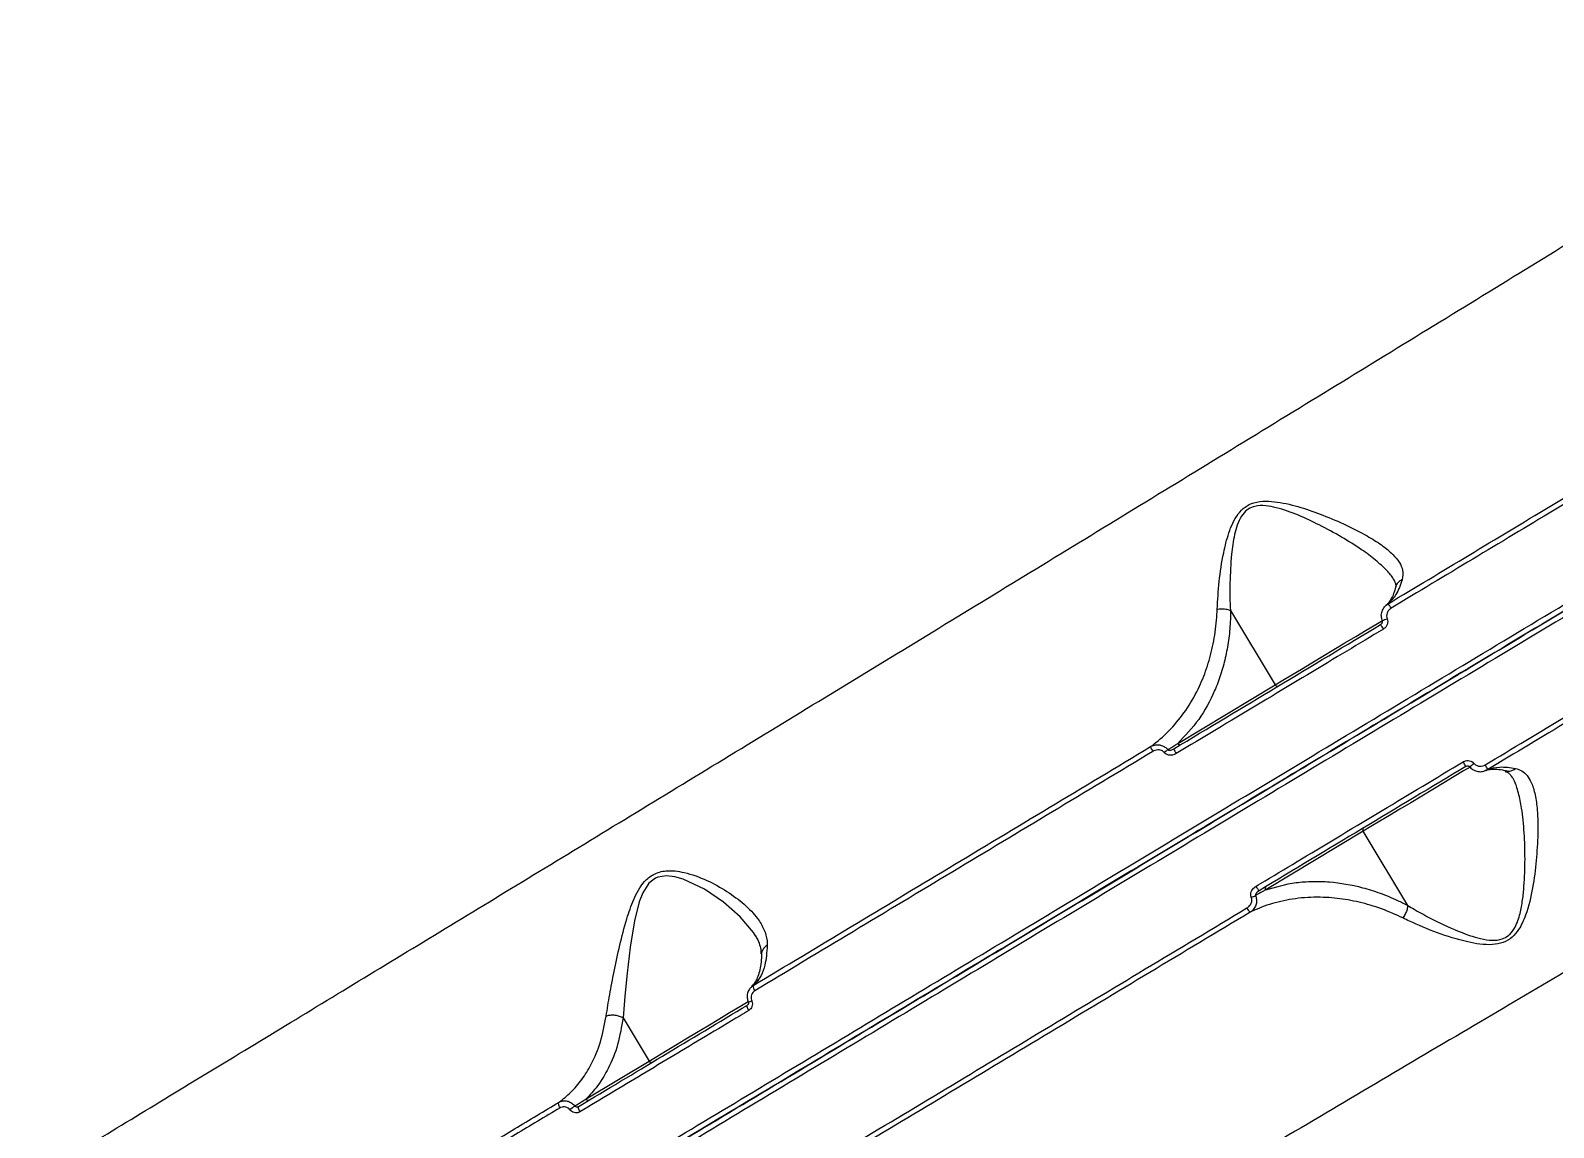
# Model space of a CAD drawing. Header units: millimetres. Extents: x -7245 to 6306, y -6696 to 5973.
# Drawn here: x -3288.7 to -3003.4, y 1835.3 to 2040.8 of the extents above; entities that cross this region are included whole.
import ezdxf

# ---------------------------------------------------------------- set-up
doc = ezdxf.new("R2010")
doc.units = ezdxf.units.MM
for name, color, linetype in [('DIKOM_ОБЪЕКТ', 7, 'Continuous'), ('DIKOM_РАЗМЕР_ЗОНА', 7, 'Continuous'), ('DIKOM_РАЗМЕР_ОБЪЕКТА', 7, 'Continuous')]:
    doc.layers.add(name, color=color, linetype=linetype)
doc.styles.add('style1', font='arial.ttf', dxfattribs={"width": 0.8})
doc.dimstyles.new('1-50', dxfattribs={"dimtxt": 300, "dimasz": 200, "dimexe": 100, "dimexo": 0, "dimgap": 100, "dimtad": 1, "dimtxsty": 'style1', "dimcen": 200, "dimclrd": 7, "dimclre": 7, "dimclrt": 7, "dimadec": 1, "dimazin": 2, "dimtfac": 1, "dimtmove": 0, "dimatfit": 2, "dimfxl": 0, "dimlwd": 25, "dimlwe": 18, "dimarcsym": 0})

# ---------------------------------------------------------------- blocks, each defined once
blk = doc.blocks.new('*D10')
at = {"layer": 'Defpoints', "color": 0, "transparency": 16777216}
for p in [(-4365.71, 2792.53), (4306.16, 475.6), (4306.16, -5965.27)]:
    blk.add_point(p, dxfattribs=at)
at = {"layer": 'DIKOM_РАЗМЕР_ОБЪЕКТА', "color": 7, "lineweight": 18, "transparency": 16777216}
for p, q in [((-4365.71, 2792.53), (-4365.71, -6065.27)), ((4306.16, 475.6), (4306.16, -6065.27))]:
    blk.add_line(p, q, dxfattribs=at)
at = {"layer": 'DIKOM_РАЗМЕР_ОБЪЕКТА', "color": 7, "lineweight": 25, "transparency": 16777216}
blk.add_line((-4165.71, -5965.27), (4106.16, -5965.27), dxfattribs=at)
at = {"layer": 'DIKOM_РАЗМЕР_ОБЪЕКТА', "color": 7, "transparency": 16777216}
for points in [[(-4165.71, -5931.93), (-4165.71, -5998.6), (-4365.71, -5965.27)], [(4106.16, -5931.93), (4106.16, -5998.6), (4306.16, -5965.27)]]:
    blk.add_solid(points, dxfattribs=at)
at = {"layer": 'DIKOM_РАЗМЕР_ОБЪЕКТА', "color": 7, "transparency": 16777216, "insert": (-85.78, -5712.1), "char_height": 300, "attachment_point": 5, "style": 'style1'}
blk.add_mtext('8650', dxfattribs=at)
blk = doc.blocks.new('*D11')
at = {"layer": 'Defpoints', "color": 0, "transparency": 16777216}
for p in [(-3472.32, 4472.83), (-6199.73, -2928.86), (1850.21, -2928.86)]:
    blk.add_point(p, dxfattribs=at)
at = {"layer": 'DIKOM_РАЗМЕР_ОБЪЕКТА', "color": 7, "lineweight": 18, "transparency": 16777216}
for p, q in [((-3472.32, 4472.83), (-6299.73, 4472.83)), ((1850.21, -2928.86), (-6299.73, -2928.86))]:
    blk.add_line(p, q, dxfattribs=at)
at = {"layer": 'DIKOM_РАЗМЕР_ОБЪЕКТА', "color": 7, "lineweight": 25, "transparency": 16777216}
blk.add_line((-6199.73, 4272.83), (-6199.73, -2728.86), dxfattribs=at)
at = {"layer": 'DIKOM_РАЗМЕР_ОБЪЕКТА', "color": 7, "transparency": 16777216}
for points in [[(-6233.06, 4272.83), (-6166.39, 4272.83), (-6199.73, 4472.83)], [(-6233.06, -2728.86), (-6166.39, -2728.86), (-6199.73, -2928.86)]]:
    blk.add_solid(points, dxfattribs=at)
at = {"layer": 'DIKOM_РАЗМЕР_ОБЪЕКТА', "color": 7, "transparency": 16777216, "insert": (-6452.9, 984.54), "char_height": 300, "attachment_point": 5, "rotation": 90, "style": 'style1'}
blk.add_mtext('7400', dxfattribs=at)
blk = doc.blocks.new('*D13')
at = {"layer": 'Defpoints', "color": 0, "transparency": 16777216}
for p in [(-4231.86, 5972.83), (-6795, -4928.88), (1792.4, -4928.88)]:
    blk.add_point(p, dxfattribs=at)
at = {"layer": 'DIKOM_РАЗМЕР_ЗОНА', "color": 7, "lineweight": 18, "transparency": 16777216}
for p, q in [((-4231.86, 5972.83), (-6895, 5972.83)), ((1792.4, -4928.88), (-6895, -4928.88))]:
    blk.add_line(p, q, dxfattribs=at)
at = {"layer": 'DIKOM_РАЗМЕР_ЗОНА', "color": 7, "lineweight": 25, "transparency": 16777216}
blk.add_line((-6795, 5772.83), (-6795, -4728.88), dxfattribs=at)
at = {"layer": 'DIKOM_РАЗМЕР_ЗОНА', "color": 7, "transparency": 16777216}
for points in [[(-6828.33, 5772.83), (-6761.67, 5772.83), (-6795, 5972.83)], [(-6828.33, -4728.88), (-6761.67, -4728.88), (-6795, -4928.88)]]:
    blk.add_solid(points, dxfattribs=at)
at = {"layer": 'DIKOM_РАЗМЕР_ЗОНА', "color": 7, "transparency": 16777216, "insert": (-7048.17, 972.94), "char_height": 300, "attachment_point": 5, "rotation": 90, "style": 'style1'}
blk.add_mtext('10900', dxfattribs=at)

msp = doc.modelspace()

# ---------------------------------------------------------------- linework, layer by layer
at = {"layer": 'DIKOM_ОБЪЕКТ', "color": 7, "linetype": 'Continuous', "lineweight": 15}
for p, q in [((-3063.939, 1932.151), (-3055.59, 1918.255)), ((-3073.843, 1907.287), (-3055.59, 1918.255)), ((-3011.163, 1900.9), (-3011.316, 1901.157)), ((-3039.108, 1890.826), (-3057.362, 1879.858)), ((-3030.759, 1876.93), (-3039.108, 1890.826)), ((-3152.868, 1871.088), (-3152.952, 1871.237)), ((-3153.638, 1861.681), (-3153.344, 1861.938)), ((-3177.723, 1855.891), (-3172.857, 1847.794)), ((-3184.659, 1840.702), (-3172.857, 1847.794))]:
    msp.add_line(p, q, dxfattribs=at)
at = {"layer": 'DIKOM_ОБЪЕКТ', "color": 7, "linetype": 'Continuous', "lineweight": 15, "flags": 128}
for points in [[(-3055.59, 1918.255), (-3054.143, 1919.124), (-3052.492, 1920.116), (-3050.672, 1921.21), (-3048.723, 1922.381), (-3046.688, 1923.604), (-3044.609, 1924.853), (-3042.534, 1926.1), (-3040.505, 1927.319), (-3038.567, 1928.483), (-3036.763, 1929.567), (-3035.516, 1930.317)], [(-3019.081, 1902.859), (-3020.282, 1902.138), (-3022.086, 1901.054), (-3024.023, 1899.89), (-3026.052, 1898.671), (-3028.128, 1897.423), (-3030.207, 1896.174), (-3032.243, 1894.951), (-3034.191, 1893.78), (-3036.011, 1892.687), (-3037.662, 1891.695), (-3039.108, 1890.826)], [(-3152.952, 1871.237), (-3153.308, 1871.865), (-3155.784, 1874.813), (-3158.929, 1877.563), (-3162.476, 1879.984), (-3166.499, 1881.879), (-3168.033, 1882.318), (-3169.624, 1882.493), (-3171.222, 1882.229), (-3171.684, 1882.027), (-3172.883, 1881.092), (-3173.121, 1880.812), (-3174.037, 1879.297), (-3174.688, 1877.614), (-3175.579, 1874.065), (-3176.392, 1869.118), (-3176.976, 1864.253), (-3177.412, 1859.935), (-3177.728, 1855.901), (-3177.729, 1855.898), (-3177.729, 1855.898)], [(-3172.857, 1847.794), (-3171.411, 1848.663), (-3169.759, 1849.655), (-3167.94, 1850.748), (-3165.991, 1851.919), (-3163.955, 1853.143), (-3161.877, 1854.391), (-3159.801, 1855.639), (-3157.772, 1856.858), (-3155.835, 1858.022), (-3154.291, 1858.95)], [(-3154.188, 1857.267), (-3154.283, 1857.437), (-3154.364, 1857.606), (-3154.428, 1857.768), (-3154.474, 1857.917), (-3154.497, 1858.047), (-3154.499, 1858.153), (-3154.479, 1858.23), (-3154.438, 1858.278)], [(-3189.536, 1839.026), (-3189.626, 1839.19), (-3189.701, 1839.355), (-3189.757, 1839.517), (-3189.793, 1839.667), (-3189.808, 1839.802), (-3189.801, 1839.917), (-3189.772, 1840.007), (-3189.723, 1840.07)], [(-3185.802, 1838.273), (-3185.895, 1838.444), (-3185.971, 1838.615), (-3186.029, 1838.781), (-3186.064, 1838.936), (-3186.076, 1839.072), (-3186.065, 1839.186), (-3186.032, 1839.272), (-3185.976, 1839.328)]]:
    msp.add_lwpolyline(points, dxfattribs=at)
at = {"layer": 'DIKOM_ОБЪЕКТ', "color": 7, "linetype": 'Continuous', "lineweight": 15}
for centre, radius, start, end in [((-3042.107, 1927.917), 9.467, 29.64304, 35.68764), ((-3044.218, 1923.64), 10.227, 29.54539, 35.15411), ((-3013.448, 1878.034), 56.677, 111.92674, 112.96518), ((-3055.177, 1918.445), 0.455, 204.65712, 292.70313), ((-3075.858, 1907.621), 3.224, 197.16256, 214.9892), ((-3041.446, 1862.375), 55.548, 128.06295, 128.94854), ((-3071.654, 1907.142), 3.041, 196.69208, 215.65767), ((-3073.43, 1907.477), 0.455, 204.65712, 292.70313), ((-3029.716, 1897.941), 11.033, 27.04389, 32.2427), ((-3053.805, 1945.638), 55.033, 309.03936, 310.10851), ((-3024.28, 1898.174), 9.505, 26.33405, 32.35462), ((-3038.747, 1891.101), 0.454, 129.27117, 217.37989), ((-3056.457, 1881.862), 3.047, 206.35857, 225.28727), ((-3057.001, 1880.134), 0.454, 129.27117, 217.37989), ((-3082.872, 1932.047), 58.264, 293.05243, 293.89647), ((-3058.025, 1877.915), 3.21, 206.97879, 224.89105), ((-3152.184, 1861.718), 1.181, 169.26915, 221.06455), ((-3154.952, 1861.703), 2.919, 283.1189, 296.88734), ((-3172.444, 1847.982), 0.454, 204.53389, 292.79491), ((-3184.247, 1840.891), 0.454, 204.53389, 292.79491), ((-3179.289, 1828.631), 13.074, 124.8613, 129.96695)]:
    msp.add_arc(centre, radius, start, end, dxfattribs=at)
for points, knots in [([(-3387.375, 1765.684), (-3386.289, 1766.34), (-3384.115, 1767.656), (-3379.56, 1770.414), (-3374.085, 1773.729), (-3367.625, 1777.64), (-3360.232, 1782.118), (-3351.915, 1787.155), (-3342.671, 1792.754), (-3332.533, 1798.896), (-3321.543, 1805.556), (-3309.752, 1812.703), (-3297.214, 1820.304), (-3283.959, 1828.343), (-3269.995, 1836.814), (-3255.359, 1845.695), (-3240.106, 1854.955), (-3224.308, 1864.549), (-3208.037, 1874.435), (-3191.334, 1884.589), (-3174.215, 1895.001), (-3156.718, 1905.65), (-3138.909, 1916.495), (-3120.872, 1927.486), (-3102.691, 1938.574), (-3084.407, 1949.735), (-3066.049, 1960.951), (-3047.649, 1972.205), (-3029.278, 1983.453), (-3011.023, 1994.644), (-2992.968, 2005.727), (-2976.496, 2015.853), (-2961.566, 2025.044), (-2952.651, 2030.54), (-2948.194, 2033.289)], [0, 0, 0, 0, 0.0315567, 0.0632127, 0.0949195, 0.1266264, 0.1582827, 0.1898394, 0.2213972, 0.2530545, 0.2847622, 0.3164697, 0.3481268, 0.3796854, 0.4112653, 0.4429441, 0.4746738, 0.5064041, 0.5380837, 0.5696643, 0.6012948, 0.6330253, 0.6648063, 0.6965877, 0.7283186, 0.7599503, 0.7916596, 0.823468, 0.855327, 0.8871864, 0.9189955, 0.9507048, 0.9753528, 1, 1, 1, 1]), ([(-3397.001, 1695.616), (-3396.954, 1695.644), (-3396.826, 1695.722), (-3395.7, 1696.397), (-3393.359, 1697.805), (-3389.876, 1699.897), (-3385.237, 1702.684), (-3379.425, 1706.177), (-3372.566, 1710.298), (-3364.712, 1715.017), (-3355.93, 1720.294), (-3346.077, 1726.215), (-3335.14, 1732.785), (-3323.134, 1740), (-3310.321, 1747.698), (-3296.766, 1755.843), (-3282.546, 1764.387), (-3267.429, 1773.471), (-3251.429, 1783.084), (-3234.583, 1793.206), (-3217.464, 1803.493), (-3200.168, 1813.884), (-3182.789, 1824.327), (-3164.835, 1835.115), (-3146.342, 1846.227), (-3127.359, 1857.633), (-3108.038, 1869.242), (-3088.435, 1881.021), (-3068.607, 1892.934), (-3048.49, 1905.021), (-3028.143, 1917.247), (-3007.631, 1929.572), (-2987.405, 1941.724), (-2967.531, 1953.667), (-2948.059, 1965.366), (-2928.674, 1977.014), (-2909.446, 1988.567), (-2890.459, 1999.975), (-2873.19, 2010.352), (-2862.471, 2016.792), (-2857.731, 2019.64)], [0, 0, 0, 0, 0.0156515, 0.0421674, 0.0687037, 0.0952198, 0.1225059, 0.1498143, 0.1771006, 0.2036165, 0.2301528, 0.2566687, 0.2839552, 0.3112633, 0.3385495, 0.3650655, 0.3916017, 0.4181179, 0.4454042, 0.4727124, 0.499999, 0.52556, 0.5511395, 0.5767005, 0.6029493, 0.6292178, 0.6554665, 0.6819825, 0.7085191, 0.7350352, 0.7623211, 0.7896296, 0.8169161, 0.8434322, 0.8699687, 0.8964848, 0.923771, 0.951079, 0.9783656, 1, 1, 1, 1]), ([(-2856.702, 2017.928), (-2860.124, 2015.871), (-2869.414, 2010.289), (-2885.039, 2000.901), (-2903.657, 1989.713), (-2922.728, 1978.254), (-2942.15, 1966.584), (-2961.837, 1954.755), (-2981.728, 1942.803), (-3001.795, 1930.746), (-3022, 1918.605), (-3042.281, 1906.419), (-3062.541, 1894.245), (-3082.688, 1882.14), (-3102.656, 1870.142), (-3122.408, 1858.273), (-3141.916, 1846.552), (-3161.121, 1835.012), (-3179.936, 1823.707), (-3198.271, 1812.69), (-3216.064, 1801.999), (-3233.275, 1791.658), (-3249.886, 1781.677), (-3265.852, 1772.084), (-3281.099, 1762.922), (-3295.555, 1754.236), (-3309.167, 1746.057), (-3321.896, 1738.409), (-3333.738, 1731.293), (-3344.664, 1724.729), (-3354.624, 1718.744), (-3363.572, 1713.366), (-3371.098, 1708.845), (-3377.356, 1705.085), (-3382.506, 1701.99), (-3386.851, 1699.38), (-3390.375, 1697.262), (-3393.05, 1695.654), (-3394.869, 1694.561), (-3395.807, 1693.998), (-3395.923, 1693.928), (-3395.971, 1693.9)], [0, 0, 0, 0, 0.0156527, 0.0424899, 0.0694114, 0.0963762, 0.1233409, 0.1502626, 0.1770999, 0.203937, 0.2308584, 0.2578234, 0.2847881, 0.3117098, 0.3385469, 0.3653838, 0.3923056, 0.4192702, 0.446235, 0.4731568, 0.4999938, 0.5268307, 0.5537527, 0.5807172, 0.6076821, 0.6346038, 0.6614409, 0.6882778, 0.7151994, 0.7421642, 0.7691288, 0.7960506, 0.8228874, 0.8459667, 0.8691682, 0.8923972, 0.9156264, 0.9388281, 0.9615881, 0.9843479, 1, 1, 1, 1]), ([(-3395.629, 1695.273), (-3395.582, 1695.301), (-3395.453, 1695.378), (-3394.305, 1696.069), (-3391.892, 1697.517), (-3388.347, 1699.649), (-3383.704, 1702.438), (-3377.981, 1705.877), (-3371.185, 1709.96), (-3363.307, 1714.694), (-3354.381, 1720.057), (-3344.444, 1726.028), (-3333.544, 1732.577), (-3321.731, 1739.675), (-3309.032, 1747.305), (-3295.452, 1755.465), (-3281.03, 1764.13), (-3265.82, 1773.27), (-3249.892, 1782.84), (-3233.32, 1792.798), (-3216.15, 1803.114), (-3198.4, 1813.78), (-3180.108, 1824.77), (-3161.339, 1836.048), (-3142.179, 1847.561), (-3122.717, 1859.254), (-3103.012, 1871.095), (-3083.091, 1883.064), (-3062.993, 1895.141), (-3042.781, 1907.285), (-3022.549, 1919.442), (-3002.391, 1931.554), (-2983.636, 1942.823), (-2966.301, 1953.24), (-2950.358, 1962.818), (-2934.592, 1972.292), (-2918.861, 1981.744), (-2903.2, 1991.154), (-2887.656, 2000.494), (-2872.412, 2009.653), (-2862.564, 2015.57), (-2857.643, 2018.527)], [0, 0, 0, 0, 0.0156521, 0.042489, 0.0694107, 0.0963752, 0.12334, 0.1502617, 0.1770987, 0.203936, 0.2308572, 0.2578221, 0.2847867, 0.3117084, 0.3385455, 0.3653826, 0.3923042, 0.4192691, 0.4462335, 0.4731555, 0.4999924, 0.5268298, 0.5537512, 0.580716, 0.6076804, 0.6346023, 0.6614395, 0.6882763, 0.7151979, 0.7421631, 0.7691275, 0.7960494, 0.8228864, 0.8446321, 0.8664006, 0.8881689, 0.9099146, 0.9324238, 0.9549574, 0.9774911, 1, 1, 1, 1]), ([(-2857.643, 2018.527), (-2862.372, 2015.686), (-2872.966, 2009.321), (-2890.004, 1999.083), (-2908.675, 1987.864), (-2927.785, 1976.382), (-2947.232, 1964.697), (-2966.93, 1952.861), (-2986.817, 1940.912), (-3006.866, 1928.865), (-3027.038, 1916.744), (-3047.271, 1904.587), (-3067.471, 1892.45), (-3087.542, 1880.39), (-3107.178, 1868.592), (-3126.347, 1857.074), (-3145.038, 1845.843), (-3163.439, 1834.786), (-3181.473, 1823.951), (-3199.059, 1813.384), (-3216.361, 1802.988), (-3233.32, 1792.798), (-3249.892, 1782.84), (-3265.82, 1773.27), (-3281.031, 1764.13), (-3295.452, 1755.465), (-3309.032, 1747.305), (-3321.731, 1739.675), (-3333.544, 1732.577), (-3344.444, 1726.028), (-3354.381, 1720.057), (-3363.307, 1714.694), (-3370.686, 1710.26), (-3376.713, 1706.638), (-3381.606, 1703.699), (-3385.787, 1701.186), (-3389.287, 1699.084), (-3392.067, 1697.413), (-3394.077, 1696.205), (-3395.357, 1695.436), (-3395.539, 1695.327), (-3395.629, 1695.273)], [0, 0, 0, 0, 0.0216352, 0.0484723, 0.0753935, 0.1023585, 0.1293233, 0.1562448, 0.183082, 0.2099188, 0.2368403, 0.2638052, 0.2907701, 0.3176918, 0.3445288, 0.3703766, 0.3962997, 0.4222617, 0.4482237, 0.4741469, 0.499995, 0.5268318, 0.5537537, 0.5807181, 0.6076827, 0.6346045, 0.6614415, 0.6882785, 0.7151999, 0.7421646, 0.7691291, 0.7960506, 0.8228876, 0.8446334, 0.8664016, 0.8881699, 0.9099155, 0.9324242, 0.9549578, 0.9774915, 1, 1, 1, 1]), ([(-3034.418, 1933.44), (-3029.362, 1936.48), (-3019.251, 1942.56), (-3004.102, 1951.671), (-2988.981, 1960.765), (-2978.968, 1966.788), (-2973.962, 1969.799)], [0, 0, 0, 0, 0.2491012, 0.4982018, 0.7491007, 1, 1, 1, 1]), ([(-2973.289, 1969.035), (-2978.27, 1966.039), (-2988.233, 1960.047), (-3003.35, 1950.957), (-3018.568, 1941.805), (-3028.775, 1935.668), (-3033.879, 1932.599)], [0, 0, 0, 0, 0.2491, 0.4981973, 0.749096, 1, 1, 1, 1]), ([(-3066.449, 1932.421), (-3066.354, 1934.121), (-3066.164, 1937.521), (-3065.418, 1942.399), (-3064.514, 1946.111), (-3063.58, 1948.561), (-3062.612, 1950.252), (-3061.281, 1951.627), (-3059.464, 1952.501), (-3057.357, 1952.723), (-3054.371, 1952.442), (-3050.742, 1951.54), (-3046.432, 1949.971), (-3042.218, 1948.186), (-3038.537, 1946.293), (-3035.606, 1944.459), (-3033.573, 1942.804), (-3032.278, 1941.219), (-3031.553, 1939.644), (-3031.706, 1938.534), (-3031.788, 1937.943)], [0, 0, 0, 0, 0.0873353, 0.1746815, 0.2336222, 0.2639467, 0.2941252, 0.3212141, 0.3485719, 0.3826717, 0.415434, 0.4851388, 0.5550444, 0.6342213, 0.7133279, 0.7769214, 0.8404199, 0.8913076, 0.9421351, 1, 1, 1, 1]), ([(-3033.42, 1938), (-3033.431, 1938.023), (-3033.679, 1938.575), (-3034.769, 1939.782), (-3036.713, 1941.624), (-3039.587, 1943.725), (-3043.112, 1945.951), (-3047.121, 1948.109), (-3051.179, 1950.067), (-3054.576, 1951.297), (-3057.35, 1951.854), (-3059.185, 1951.831), (-3060.329, 1951.356), (-3061.194, 1950.747), (-3062.015, 1949.789), (-3062.741, 1948.169), (-3063.371, 1945.773), (-3063.881, 1942.103), (-3064.082, 1937.288), (-3064.105, 1933.816), (-3063.947, 1932.161), (-3063.947, 1932.16)], [0, 0, 0, 0, 0.0024706, 0.0593469, 0.1316655, 0.2040838, 0.2947113, 0.3854133, 0.46432, 0.5430088, 0.5785948, 0.6141718, 0.6374697, 0.641759, 0.6693378, 0.7018185, 0.7345216, 0.8005559, 0.9002313, 0.9998994, 1, 1, 1, 1]), ([(-3031.788, 1937.943), (-3032.137, 1936.957), (-3032.785, 1935.129), (-3033.903, 1933.972), (-3034.418, 1933.44)], [0, 0, 0, 0, 0.5395123, 1, 1, 1, 1]), ([(-3033.435, 1937.996), (-3033.357, 1937.877), (-3033.124, 1937.522), (-3033.02, 1937.084), (-3032.974, 1936.821), (-3033.042, 1936.58), (-3033.063, 1936.504)], [0, 0, 0, 0, 0.1664308, 0.4973925, 0.8415556, 1, 1, 1, 1]), ([(-3031.788, 1937.943), (-3031.827, 1937.925), (-3032.085, 1937.81), (-3032.522, 1937.492), (-3032.912, 1937.005), (-3032.981, 1936.642), (-3033.004, 1936.523)], [0, 0, 0, 0, 0.0633614, 0.4166836, 0.8093041, 1, 1, 1, 1]), ([(-3016.251, 1903.261), (-3011.182, 1906.305), (-3001.044, 1912.392), (-2985.855, 1921.511), (-2970.694, 1930.613), (-2960.654, 1936.64), (-2955.634, 1939.654)], [0, 0, 0, 0, 0.2491023, 0.4982009, 0.7491002, 1, 1, 1, 1]), ([(-2955.276, 1938.701), (-2960.249, 1935.716), (-2970.195, 1929.746), (-2985.287, 1920.687), (-3000.478, 1911.566), (-3010.667, 1905.449), (-3015.762, 1902.391)], [0, 0, 0, 0, 0.2491002, 0.498204, 0.7491019, 1, 1, 1, 1]), ([(-3033.043, 1936.532), (-3033.058, 1936.459), (-3033.173, 1935.873), (-3033.508, 1935.021), (-3034.034, 1934.015), (-3034.48, 1933.42), (-3034.769, 1933.202), (-3034.834, 1933.153)], [0, 0, 0, 0, 0.0408892, 0.3262399, 0.6149964, 0.9138403, 1, 1, 1, 1]), ([(-2887.12, 1931.646), (-2892.215, 1928.663), (-2902.41, 1922.695), (-2918.018, 1913.541), (-2933.807, 1904.269), (-2949.978, 1894.76), (-2966.501, 1885.033), (-2983.345, 1875.104), (-3000.24, 1865.136), (-3017.701, 1854.823), (-3035.699, 1844.183), (-3054.187, 1833.243), (-3072.545, 1822.373), (-3090.686, 1811.621), (-3108.525, 1801.042), (-3125.984, 1790.68), (-3143.029, 1780.56), (-3159.64, 1770.692), (-3175.788, 1761.095), (-3191.399, 1751.812), (-3206.398, 1742.89), (-3220.722, 1734.367), (-3234.335, 1726.264), (-3247.23, 1718.586), (-3259.384, 1711.348), (-3270.741, 1704.582), (-3281.248, 1698.322), (-3291.041, 1692.485), (-3300.029, 1687.127), (-3308.149, 1682.288), (-3315.218, 1678.073), (-3321.172, 1674.523), (-3326.099, 1671.584), (-3328.423, 1670.198), (-3329.585, 1669.505)], [0, 0, 0, 0, 0.0277666, 0.0555664, 0.0833655, 0.1111325, 0.1400375, 0.16898, 0.1979229, 0.2268277, 0.2586373, 0.2905481, 0.3225102, 0.3544717, 0.3863819, 0.4181913, 0.4498954, 0.4817002, 0.5135555, 0.5454109, 0.5772154, 0.6089188, 0.6405475, 0.672276, 0.7040554, 0.7358345, 0.7675625, 0.7991911, 0.832594, 0.8660267, 0.8994294, 0.9329431, 0.9664867, 1, 1, 1, 1]), ([(-3078.938, 1906.67), (-3078.606, 1906.918), (-3077.124, 1908.025), (-3074.706, 1910.318), (-3071.956, 1913.851), (-3069.804, 1917.7), (-3068.206, 1921.745), (-3067.12, 1925.887), (-3066.588, 1929.499), (-3066.482, 1931.736), (-3066.449, 1932.421)], [0, 0, 0, 0, 0.0465687, 0.2078888, 0.3696733, 0.5309415, 0.6671834, 0.8037624, 0.939877, 1, 1, 1, 1]), ([(-3063.939, 1932.151), (-3063.953, 1931.439), (-3063.99, 1929.531), (-3064.288, 1926.552), (-3064.891, 1923.243), (-3065.761, 1920.093), (-3067.278, 1916.102), (-3069.759, 1911.532), (-3072.471, 1908.713), (-3073.843, 1907.287)], [0, 0, 0, 0, 0.067088, 0.1796412, 0.2922119, 0.407926, 0.5236478, 0.7591251, 1, 1, 1, 1]), ([(-3066.449, 1932.421), (-3066.402, 1932.43), (-3066.093, 1932.485), (-3065.479, 1932.519), (-3064.636, 1932.426), (-3064.177, 1932.248), (-3063.947, 1932.16)], [0, 0, 0, 0, 0.0562714, 0.3684849, 0.6842856, 1, 1, 1, 1]), ([(-3063.947, 1932.16), (-3063.946, 1932.159), (-3063.944, 1932.157), (-3063.941, 1932.155), (-3063.94, 1932.152), (-3063.939, 1932.151)], [0, 0, 0, 0, 0.2921481, 0.7106081, 1, 1, 1, 1]), ([(-3035.506, 1930.24), (-3035.592, 1930.523), (-3035.772, 1931.106), (-3035.622, 1932.035), (-3035.177, 1932.882), (-3034.67, 1933.254), (-3034.418, 1933.44)], [0, 0, 0, 0, 0.2380235, 0.4907185, 0.7463341, 1, 1, 1, 1]), ([(-3033.879, 1932.599), (-3034.039, 1932.48), (-3034.359, 1932.243), (-3034.65, 1931.717), (-3034.763, 1931.143), (-3034.661, 1930.784), (-3034.612, 1930.611)], [0, 0, 0, 0, 0.2582706, 0.5166815, 0.7677646, 1, 1, 1, 1]), ([(-3074.567, 1906.269), (-3068.133, 1910.135), (-3055.245, 1917.879), (-3042.325, 1925.642), (-3035.856, 1929.529)], [0, 0, 0, 0, 0.4992733, 1, 1, 1, 1]), ([(-3035.321, 1928.683), (-3035.892, 1928.34), (-3038.749, 1926.624), (-3046.646, 1921.879), (-3059.025, 1914.442), (-3069.089, 1908.396), (-3074.125, 1905.37)], [0, 0, 0, 0, 0.0441363, 0.220708, 0.6100143, 1, 1, 1, 1]), ([(-3035.567, 1930.217), (-3035.553, 1930.181), (-3035.519, 1930.091), (-3035.539, 1929.919), (-3035.628, 1929.726), (-3035.749, 1929.59), (-3035.841, 1929.542), (-3035.859, 1929.533)], [0, 0, 0, 0, 0.1398613, 0.3550137, 0.6157543, 0.923495, 1, 1, 1, 1]), ([(-3034.612, 1930.611), (-3034.564, 1930.442), (-3034.464, 1930.094), (-3034.571, 1929.538), (-3034.853, 1929.029), (-3035.165, 1928.799), (-3035.321, 1928.683)], [0, 0, 0, 0, 0.2339292, 0.4824882, 0.7412278, 1, 1, 1, 1]), ([(-3153.344, 1861.938), (-3147.304, 1865.569), (-3135.224, 1872.831), (-3116.705, 1883.964), (-3097.946, 1895.242), (-3085.274, 1902.861), (-3078.938, 1906.67)], [0, 0, 0, 0, 0.2485985, 0.4971929, 0.7486024, 1, 1, 1, 1]), ([(-3078.499, 1905.773), (-3084.778, 1901.997), (-3097.337, 1894.447), (-3116.072, 1883.185), (-3134.706, 1871.983), (-3146.951, 1864.623), (-3153.074, 1860.943)], [0, 0, 0, 0, 0.2485979, 0.4971932, 0.748599, 1, 1, 1, 1]), ([(-3078.938, 1906.67), (-3078.756, 1906.76), (-3078.333, 1906.969), (-3077.611, 1907.062), (-3076.869, 1906.944), (-3076.2, 1906.637), (-3075.863, 1906.287), (-3075.693, 1906.11)], [0, 0, 0, 0, 0.174316, 0.4037194, 0.6052448, 0.8000903, 1, 1, 1, 1]), ([(-3076.365, 1905.575), (-3076.469, 1905.68), (-3076.678, 1905.891), (-3077.112, 1906.052), (-3077.601, 1906.088), (-3078.083, 1905.991), (-3078.373, 1905.839), (-3078.499, 1905.773)], [0, 0, 0, 0, 0.1888888, 0.3773672, 0.5791943, 0.8163775, 1, 1, 1, 1]), ([(-3075.693, 1906.11), (-3075.607, 1906.163), (-3074.986, 1906.552), (-3074.372, 1906.947), (-3073.843, 1907.287)], [0, 0, 0, 0, 0.1380402, 1, 1, 1, 1]), ([(-3075.693, 1906.11), (-3075.667, 1906.089), (-3075.623, 1906.053), (-3075.507, 1906.011), (-3075.331, 1905.997), (-3075.074, 1906.04), (-3074.811, 1906.133), (-3074.642, 1906.227), (-3074.567, 1906.269)], [0, 0, 0, 0, 0.076365, 0.1321662, 0.2955222, 0.506045, 0.7823066, 1, 1, 1, 1]), ([(-3074.125, 1905.37), (-3074.257, 1905.301), (-3074.562, 1905.14), (-3075.073, 1905.041), (-3075.587, 1905.083), (-3076.039, 1905.25), (-3076.256, 1905.467), (-3076.365, 1905.575)], [0, 0, 0, 0, 0.1826421, 0.423728, 0.6274665, 0.8135288, 1, 1, 1, 1]), ([(-3059.188, 1880.509), (-3058.618, 1880.851), (-3055.77, 1882.562), (-3047.892, 1887.297), (-3035.523, 1894.73), (-3025.434, 1900.793), (-3020.385, 1903.827)], [0, 0, 0, 0, 0.0441477, 0.2207196, 0.610015, 1, 1, 1, 1]), ([(-3019.89, 1902.957), (-3026.34, 1899.081), (-3039.26, 1891.318), (-3052.148, 1883.574), (-3058.601, 1879.697)], [0, 0, 0, 0, 0.4992795, 1, 1, 1, 1]), ([(-3020.385, 1903.827), (-3020.325, 1903.859), (-3020.107, 1903.979), (-3019.694, 1904.089), (-3019.178, 1904.064), (-3018.702, 1903.891), (-3018.468, 1903.662), (-3018.351, 1903.548)], [0, 0, 0, 0, 0.0918293, 0.3354485, 0.5631029, 0.7814069, 1, 1, 1, 1]), ([(-3019.845, 1902.968), (-3019.805, 1902.991), (-3019.69, 1903.058), (-3019.484, 1903.07), (-3019.29, 1903.016), (-3019.182, 1902.946), (-3019.148, 1902.898), (-3019.144, 1902.892)], [0, 0, 0, 0, 0.1801546, 0.517706, 0.7690616, 0.9731815, 1, 1, 1, 1]), ([(-3019.135, 1902.899), (-3019.119, 1902.874), (-3018.942, 1902.615), (-3018.425, 1902.262), (-3017.611, 1901.985), (-3016.845, 1901.958), (-3016.423, 1902.128), (-3016.273, 1902.188)], [0, 0, 0, 0, 0.0280244, 0.2980665, 0.5692402, 0.8469329, 1, 1, 1, 1]), ([(-3018.351, 1903.548), (-3018.231, 1903.431), (-3017.991, 1903.196), (-3017.502, 1903.019), (-3016.968, 1902.991), (-3016.539, 1903.102), (-3016.312, 1903.227), (-3016.251, 1903.261)], [0, 0, 0, 0, 0.2169052, 0.4336363, 0.6620623, 0.9080906, 1, 1, 1, 1]), ([(-3015.762, 1902.391), (-3015.05, 1902.595), (-3013.504, 1903.04), (-3011.586, 1902.753), (-3010.551, 1902.599)], [0, 0, 0, 0, 0.4604871, 1, 1, 1, 1]), ([(-3010.551, 1902.599), (-3010.156, 1902.472), (-3009.326, 1902.207), (-3008.364, 1901.301), (-3007.49, 1899.852), (-3006.843, 1897.705), (-3006.416, 1894.492), (-3006.325, 1890.357), (-3006.653, 1885.42), (-3007.263, 1880.268), (-3008.309, 1875.853), (-3009.681, 1872.689), (-3011.14, 1870.907), (-3012.875, 1869.879), (-3014.992, 1869.516), (-3017.239, 1869.637), (-3020.754, 1870.321), (-3025.293, 1871.742), (-3029.248, 1873.422), (-3031.282, 1874.389), (-3031.698, 1874.587)], [0, 0, 0, 0, 0.0399739, 0.0838375, 0.1277331, 0.1889352, 0.2502335, 0.3350379, 0.4199788, 0.5024394, 0.5846136, 0.6297396, 0.6580828, 0.6869167, 0.718003, 0.7532886, 0.788726, 0.8822419, 0.9758674, 1, 1, 1, 1]), ([(-3030.755, 1876.919), (-3030.754, 1876.918), (-3030.355, 1876.696), (-3028.434, 1875.519), (-3024.674, 1873.573), (-3020.437, 1871.677), (-3017.11, 1870.682), (-3015.06, 1870.338), (-3013.219, 1870.501), (-3012.157, 1871.065), (-3011.314, 1871.796), (-3010.383, 1873.125), (-3009.678, 1875.379), (-3009.212, 1877.965), (-3008.881, 1881.386), (-3008.739, 1885.648), (-3008.89, 1890.6), (-3009.308, 1894.773), (-3009.992, 1898.054), (-3010.585, 1899.966), (-3011.072, 1900.753), (-3011.163, 1900.9)], [0, 0, 0, 0, 0.0000996, 0.0277793, 0.1339123, 0.2423648, 0.2809504, 0.3202452, 0.3525809, 0.3763864, 0.3818356, 0.4112214, 0.4602745, 0.5065815, 0.5529492, 0.6479077, 0.7447901, 0.843781, 0.9129432, 0.9837471, 1, 1, 1, 1]), ([(-3015.762, 1902.391), (-3015.856, 1902.332), (-3016.015, 1902.233), (-3016.197, 1902.195), (-3016.27, 1902.179)], [0, 0, 0, 0, 0.597994, 1, 1, 1, 1]), ([(-3016.212, 1902.159), (-3016.158, 1902.185), (-3015.851, 1902.338), (-3015.146, 1902.449), (-3014.009, 1902.458), (-3013.081, 1902.361), (-3012.469, 1902.175), (-3012.384, 1902.15)], [0, 0, 0, 0, 0.0640009, 0.3669217, 0.6501369, 0.9513032, 1, 1, 1, 1]), ([(-3012.501, 1902.007), (-3012.459, 1901.999), (-3012.199, 1901.949), (-3011.922, 1901.758), (-3011.534, 1901.452), (-3011.288, 1901.048), (-3011.189, 1900.886)], [0, 0, 0, 0, 0.0679309, 0.4148849, 0.7643926, 1, 1, 1, 1]), ([(-3012.373, 1902.191), (-3012.258, 1902.155), (-3011.906, 1902.046), (-3011.293, 1902.163), (-3010.808, 1902.399), (-3010.585, 1902.572), (-3010.551, 1902.599)], [0, 0, 0, 0, 0.1895943, 0.5827957, 0.9364219, 1, 1, 1, 1]), ([(-3180.897, 1856.224), (-3180.691, 1857.537), (-3180.278, 1860.166), (-3179.399, 1864.664), (-3178.391, 1869.451), (-3177.211, 1874.02), (-3176.027, 1877.509), (-3174.886, 1879.84), (-3173.713, 1881.529), (-3171.978, 1882.949), (-3169.906, 1883.479), (-3167.968, 1883.431), (-3165.333, 1882.95), (-3161.972, 1881.715), (-3158.199, 1879.585), (-3154.943, 1877.189), (-3152.636, 1874.76), (-3151.263, 1872.451), (-3150.755, 1870.753), (-3150.728, 1869.745), (-3150.721, 1869.469)], [0, 0, 0, 0, 0.0712978, 0.1426946, 0.2203402, 0.2979582, 0.3555828, 0.3853365, 0.4149582, 0.4491105, 0.4886689, 0.5175507, 0.5465091, 0.6250107, 0.7037135, 0.78392, 0.8640118, 0.9212477, 0.978413, 1, 1, 1, 1]), ([(-3060.057, 1878.435), (-3060.07, 1878.469), (-3060.137, 1878.639), (-3060.187, 1878.997), (-3060.082, 1879.517), (-3059.766, 1880.08), (-3059.393, 1880.357), (-3059.188, 1880.509)], [0, 0, 0, 0, 0.0440011, 0.2245789, 0.4337506, 0.6874642, 1, 1, 1, 1]), ([(-3057.362, 1879.858), (-3055.504, 1880.395), (-3052.696, 1881.207), (-3048.607, 1881.477), (-3044.491, 1881.363), (-3040.242, 1880.634), (-3035.954, 1879.285), (-3033.125, 1878.13), (-3031.394, 1877.252), (-3030.759, 1876.93)], [0, 0, 0, 0, 0.2355435, 0.3560351, 0.4765276, 0.7016602, 0.8172962, 0.9329222, 1, 1, 1, 1]), ([(-3060.885, 1876.459), (-3060.679, 1876.611), (-3060.318, 1876.879), (-3060.021, 1877.423), (-3059.931, 1877.915), (-3059.982, 1878.25), (-3060.047, 1878.409), (-3060.057, 1878.435)], [0, 0, 0, 0, 0.3277437, 0.5738595, 0.7795206, 0.962694, 1, 1, 1, 1]), ([(-3059.27, 1878.777), (-3059.252, 1878.733), (-3059.145, 1878.47), (-3059.04, 1877.931), (-3059.12, 1877.143), (-3059.481, 1876.359), (-3059.943, 1875.881), (-3060.248, 1875.682), (-3060.299, 1875.649)], [0, 0, 0, 0, 0.0395036, 0.2326087, 0.4436676, 0.6867959, 0.947987, 1, 1, 1, 1]), ([(-3031.698, 1874.587), (-3032.319, 1874.88), (-3034.344, 1875.836), (-3037.783, 1877.062), (-3041.95, 1878.048), (-3046.271, 1878.536), (-3050.68, 1878.441), (-3055.091, 1877.674), (-3058.251, 1876.616), (-3059.924, 1875.826), (-3060.299, 1875.649)], [0, 0, 0, 0, 0.060125, 0.1962398, 0.3328185, 0.4690645, 0.6303297, 0.7921144, 0.9534358, 1, 1, 1, 1]), ([(-3058.601, 1879.697), (-3058.722, 1879.615), (-3058.932, 1879.474), (-3059.153, 1879.224), (-3059.262, 1879.024), (-3059.285, 1878.889), (-3059.282, 1878.82), (-3059.274, 1878.789), (-3059.27, 1878.777)], [0, 0, 0, 0, 0.3693177, 0.644428, 0.8371976, 0.9268331, 0.9709018, 1, 1, 1, 1]), ([(-3057.362, 1879.858), (-3057.547, 1879.755), (-3058.183, 1879.4), (-3058.819, 1879.035), (-3059.27, 1878.777)], [0, 0, 0, 0, 0.2912449, 1, 1, 1, 1]), ([(-3135.479, 1831.659), (-3129.424, 1835.296), (-3117.313, 1842.569), (-3098.749, 1853.72), (-3079.942, 1865.014), (-3067.237, 1872.644), (-3060.885, 1876.459)], [0, 0, 0, 0, 0.2485981, 0.4971915, 0.7485928, 1, 1, 1, 1]), ([(-3060.299, 1875.649), (-3066.566, 1871.886), (-3079.101, 1864.359), (-3097.798, 1853.13), (-3116.396, 1841.962), (-3128.616, 1834.623), (-3134.726, 1830.953)], [0, 0, 0, 0, 0.2485959, 0.4971925, 0.7485967, 1, 1, 1, 1]), ([(-3030.755, 1876.919), (-3030.785, 1876.674), (-3030.843, 1876.185), (-3031.157, 1875.397), (-3031.475, 1874.872), (-3031.669, 1874.625), (-3031.698, 1874.587)], [0, 0, 0, 0, 0.3157005, 0.6314026, 0.9437394, 1, 1, 1, 1]), ([(-3030.759, 1876.93), (-3030.758, 1876.928), (-3030.757, 1876.925), (-3030.755, 1876.922), (-3030.755, 1876.919), (-3030.755, 1876.919)], [0, 0, 0, 0, 0.436474, 0.7826307, 1, 1, 1, 1]), ([(-3150.721, 1869.469), (-3150.821, 1868.155), (-3150.986, 1865.993), (-3151.853, 1863.763), (-3152.641, 1862.586), (-3153.201, 1862.07), (-3153.344, 1861.938)], [0, 0, 0, 0, 0.3957756, 0.6516341, 0.9110036, 1, 1, 1, 1]), ([(-3152.943, 1871.242), (-3152.79, 1870.982), (-3152.39, 1870.308), (-3152.056, 1869.245), (-3151.877, 1868.407), (-3151.924, 1867.934), (-3151.93, 1867.875)], [0, 0, 0, 0, 0.2226873, 0.5785955, 0.9477393, 1, 1, 1, 1]), ([(-3150.721, 1869.469), (-3150.758, 1869.446), (-3150.923, 1869.349), (-3151.276, 1869.074), (-3151.635, 1868.57), (-3151.809, 1868.104), (-3151.78, 1867.88), (-3151.78, 1867.878)], [0, 0, 0, 0, 0.0609268, 0.2664792, 0.6321063, 0.997912, 1, 1, 1, 1]), ([(-3151.81, 1867.875), (-3151.817, 1867.495), (-3151.834, 1866.507), (-3152.032, 1865.179), (-3152.363, 1863.882), (-3152.804, 1862.868), (-3153.257, 1862.166), (-3153.572, 1861.89), (-3153.704, 1861.775)], [0, 0, 0, 0, 0.1153839, 0.299974, 0.4850085, 0.6713964, 0.8619154, 1, 1, 1, 1]), ([(-3153.64, 1861.683), (-3153.789, 1861.551), (-3154.155, 1861.229), (-3154.457, 1860.489), (-3154.548, 1859.636), (-3154.361, 1859.112), (-3154.274, 1858.866)], [0, 0, 0, 0, 0.1922294, 0.4715427, 0.7523404, 1, 1, 1, 1]), ([(-3153.074, 1860.943), (-3153.204, 1860.845), (-3153.465, 1860.65), (-3153.7, 1860.204), (-3153.784, 1859.708), (-3153.722, 1859.329), (-3153.647, 1859.136), (-3153.632, 1859.1)], [0, 0, 0, 0, 0.2363974, 0.4726591, 0.7090976, 0.9457373, 1, 1, 1, 1]), ([(-3185.976, 1839.328), (-3180.794, 1842.441), (-3170.42, 1848.675), (-3159.77, 1855.074), (-3154.438, 1858.278)], [0, 0, 0, 0, 0.4994553, 1, 1, 1, 1]), ([(-3154.188, 1857.267), (-3154.732, 1856.94), (-3157.451, 1855.307), (-3164.132, 1851.292), (-3174.171, 1845.261), (-3181.923, 1840.603), (-3185.802, 1838.273)], [0, 0, 0, 0, 0.0507562, 0.2538458, 0.6266844, 1, 1, 1, 1]), ([(-3154.295, 1858.859), (-3154.282, 1858.828), (-3154.246, 1858.746), (-3154.241, 1858.603), (-3154.277, 1858.454), (-3154.346, 1858.34), (-3154.414, 1858.302), (-3154.443, 1858.285)], [0, 0, 0, 0, 0.1253426, 0.3298845, 0.5505466, 0.8065652, 1, 1, 1, 1]), ([(-3153.632, 1859.1), (-3153.618, 1859.064), (-3153.541, 1858.873), (-3153.481, 1858.496), (-3153.564, 1858.002), (-3153.799, 1857.559), (-3154.059, 1857.364), (-3154.188, 1857.267)], [0, 0, 0, 0, 0.0534525, 0.2897782, 0.5263502, 0.7631283, 1, 1, 1, 1]), ([(-3189.723, 1840.07), (-3188.97, 1840.669), (-3187.406, 1841.911), (-3185.384, 1844.305), (-3183.465, 1847.408), (-3181.818, 1851.314), (-3181.206, 1854.575), (-3180.897, 1856.224)], [0, 0, 0, 0, 0.1665373, 0.345545, 0.5267555, 0.7607809, 1, 1, 1, 1]), ([(-3177.723, 1855.891), (-3178.016, 1854.195), (-3178.609, 1850.764), (-3180.266, 1846.673), (-3182.242, 1843.383), (-3183.739, 1841.608), (-3184.59, 1840.77), (-3184.659, 1840.702)], [0, 0, 0, 0, 0.2754377, 0.5570836, 0.7678013, 0.9811479, 1, 1, 1, 1]), ([(-3180.897, 1856.224), (-3180.858, 1856.238), (-3180.612, 1856.329), (-3180.073, 1856.438), (-3179.253, 1856.429), (-3178.412, 1856.254), (-3177.956, 1856.017), (-3177.729, 1855.898)], [0, 0, 0, 0, 0.0428729, 0.2680545, 0.5119516, 0.7560351, 1, 1, 1, 1]), ([(-3177.729, 1855.898), (-3177.728, 1855.897), (-3177.726, 1855.895), (-3177.724, 1855.893), (-3177.723, 1855.891)], [0, 0, 0, 0, 0.421139, 1, 1, 1, 1]), ([(-3189.723, 1840.07), (-3189.65, 1840.11), (-3189.364, 1840.263), (-3188.796, 1840.385), (-3188.044, 1840.284), (-3187.322, 1839.948), (-3186.949, 1839.555), (-3186.763, 1839.359)], [0, 0, 0, 0, 0.0812276, 0.316173, 0.54456, 0.7718179, 1, 1, 1, 1]), ([(-3186.763, 1839.359), (-3186.717, 1839.387), (-3186.009, 1839.829), (-3185.312, 1840.28), (-3184.659, 1840.702)], [0, 0, 0, 0, 0.0647062, 1, 1, 1, 1]), ([(-3258.755, 1798.577), (-3253.983, 1801.445), (-3244.438, 1807.182), (-3229.46, 1816.185), (-3214.019, 1825.466), (-3200.695, 1833.474), (-3192.505, 1838.398), (-3189.723, 1840.07)], [0, 0, 0, 0, 0.2203122, 0.4406206, 0.6630827, 0.8855479, 1, 1, 1, 1]), ([(-3189.536, 1839.026), (-3192.325, 1837.35), (-3200.482, 1832.447), (-3213.734, 1824.482), (-3229.167, 1815.206), (-3244.236, 1806.149), (-3253.897, 1800.343), (-3258.728, 1797.439)], [0, 0, 0, 0, 0.114456, 0.3347635, 0.5550754, 0.7775385, 1, 1, 1, 1]), ([(-3187.688, 1838.651), (-3187.8, 1838.769), (-3188.024, 1839.006), (-3188.471, 1839.198), (-3188.943, 1839.242), (-3189.305, 1839.154), (-3189.489, 1839.052), (-3189.536, 1839.026)], [0, 0, 0, 0, 0.2258649, 0.4514768, 0.6801621, 0.9177146, 1, 1, 1, 1]), ([(-3185.802, 1838.273), (-3185.85, 1838.246), (-3186.039, 1838.141), (-3186.411, 1838.052), (-3186.893, 1838.097), (-3187.346, 1838.293), (-3187.574, 1838.532), (-3187.688, 1838.651)], [0, 0, 0, 0, 0.0824674, 0.3216964, 0.5513614, 0.7756611, 1, 1, 1, 1]), ([(-3186.763, 1839.359), (-3186.726, 1839.325), (-3186.685, 1839.286), (-3186.581, 1839.233), (-3186.447, 1839.199), (-3186.245, 1839.213), (-3186.085, 1839.266), (-3185.998, 1839.315), (-3185.976, 1839.328)], [0, 0, 0, 0, 0.1722693, 0.198898, 0.4118542, 0.6486777, 0.9084639, 1, 1, 1, 1])]:
    msp.add_open_spline(points, degree=3, knots=knots, dxfattribs=at)

# ---------------------------------------------------------------- dimensions: what is measured, and where the dimension line sits
at = {"layer": 'DIKOM_РАЗМЕР_ЗОНА'}
dim = msp.add_linear_dim(base=(-6795.001, -4928.879), p1=(-4231.865, 5972.834), p2=(1792.398, -4928.879), angle=90, text='10900', dimstyle='1-50', dxfattribs=at)
dim.commit()
dim.dimension.update_dxf_attribs({"geometry": '*D13', "text_midpoint": (-6795.001, 972.936), "dimtype": 160})
at = {"layer": 'DIKOM_РАЗМЕР_ОБЪЕКТА'}
dim = msp.add_linear_dim(base=(-6199.728, -2928.864), p1=(-3472.315, 4472.834), p2=(1850.213, -2928.864), angle=90, text='7400', dimstyle='1-50', dxfattribs=at)
dim.commit()
dim.dimension.update_dxf_attribs({"geometry": '*D11', "text_midpoint": (-6199.728, 984.539), "dimtype": 160})
dim = msp.add_linear_dim(base=(4306.158, -5965.268), p1=(-4365.714, 2792.532), p2=(4306.158, 475.605), text='8650', dimstyle='1-50', dxfattribs=at)
dim.commit()
dim.dimension.update_dxf_attribs({"geometry": '*D10', "text_midpoint": (-85.784, -5965.268), "dimtype": 160})

doc.saveas('drawing.dxf')
